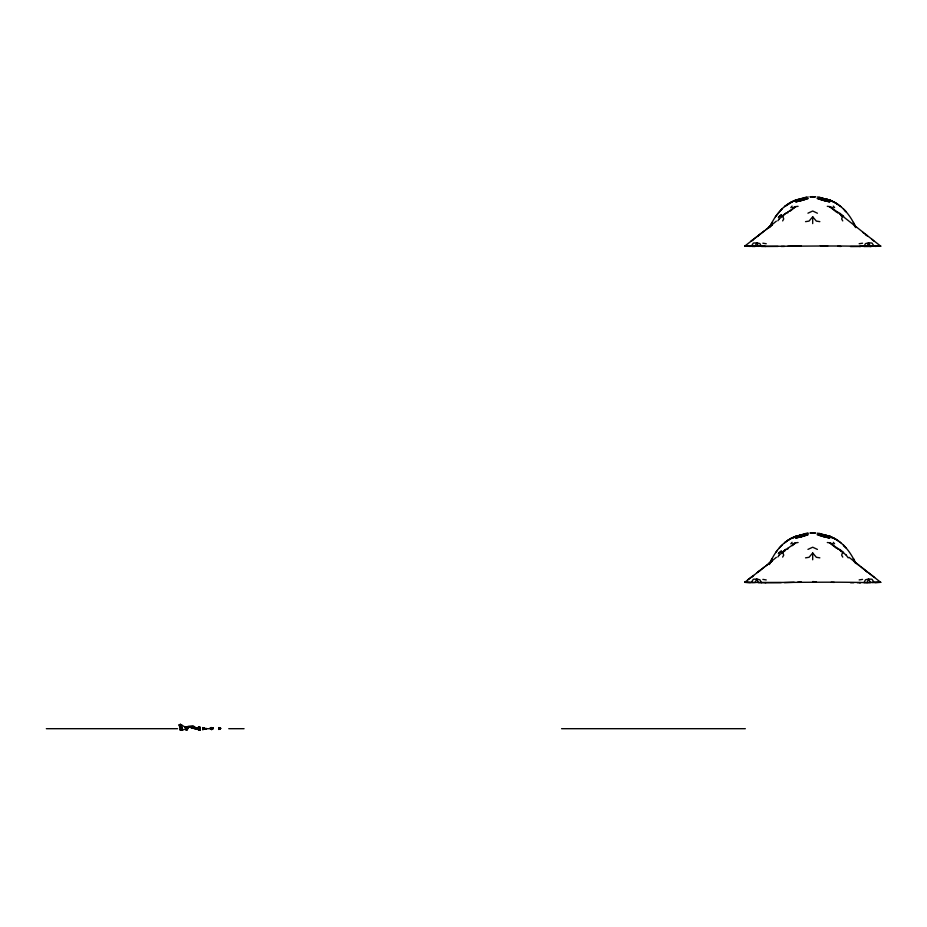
<?xml version="1.0" encoding="UTF-8"?>
<svg xmlns="http://www.w3.org/2000/svg" width="927" height="927" viewBox="0 0 927 927"><rect width="100%" height="100%" fill="white"/><g stroke="black" fill="none" stroke-linecap="round" stroke-linejoin="round"><path stroke-width="1.39" d="M211.205 728.865C214.554 726.177 211.738 730.708 211.669 727.591C210.8 728.471 214.253 727.962 211.715 728.946C210.696 729.039 213.616 727.637 212.156 727.973C212.607 730.024 213.905 726.93 211.82 728.379C213.824 729.167 210.603 726.351 211.356 728.773C214.716 729.132 210.765 726.05 212.48 728.692C211.796 728.135 211.252 728.24 211.623 729.781C211.344 727.73 211.634 726.942 211.785 728.877C212.712 729.943 212.445 726.409 211.599 728.993C210.985 726.977 214.763 728.657 211.947 728.552C211.194 730.569 213.222 728.367 211.507 727.556C213.361 729.723 212.468 726.919 211.75 728.552C212.816 728.402 211.982 727.544 213.291 728.402M812.689 559.781L812.701 553.002L809.028 557.301L805.54 557.845M812.689 223.592L812.701 216.802L809.028 221.101L805.54 221.646M198.598 729.781C198.575 722.62 198.146 733.581 199.085 727.846C197.3 726.339 202.48 730.847 198.054 728.692M182.237 728.332C178.992 725.157 183.071 729.282 180.869 730.036C183.488 729.004 179.676 723.605 181.321 729.873M212.167 729.294C210.672 727.058 214.404 728.935 211.982 727.857C210.626 728.402 213.72 727.962 212.712 728.796C212.909 727.336 210.614 728.981 212.7 728.495C213.558 727.324 210.07 728.193 212.538 727.962C211.333 728.831 213.013 727.579 211.738 728.552C212.237 725.771 212.376 730.812 212.665 727.904M180.278 729.086C182.839 730.696 177.3 729.016 181.437 727.092M199.687 727.255C200.336 728.587 199.317 730.557 198.702 728.263C198.181 728.054 201.738 727.637 199.444 727.452C196.281 728.24 201.947 727.521 198.482 727.417M220.614 728.24C217.845 728.332 219.803 727.452 220.267 728.379C218.714 728.703 218.494 726.872 220.51 728.61C219.259 726.571 219.85 729.422 218.76 729.468C220.719 729.514 219.838 726.664 218.946 728.668C221.368 729.306 219.259 726.594 219.56 728.344C220.429 729.468 221.136 727.695 219.467 727.857C218.911 731.241 218.158 727.498 219.293 727.834C218.459 729.92 219.85 727.289 220.707 728.402M220.267 728.379L218.76 728.286L220.487 728.158M200.197 729.016C197.103 727.011 200.441 728.668 200.22 729.364C197.463 728.726 200.081 730.14 199.572 727.336M200.139 730.128L198.239 727.44L200.139 730.128L199.375 729.132L200.197 728.124L198.784 727.313M812.689 196.756L815.459 196.848L809.931 196.848L812.689 196.617M200.105 727.301L199.768 728.031L198.332 727.822L200.012 727.313L198.332 727.95L200.07 730.07L199.247 727.255L198.332 728.124L198.969 729.398L192.619 726.838L188.865 727.359L182.051 730.383L181.078 728.877M198.563 729.572C201.147 725.528 199.235 732.075 200.186 729.178M220.058 728.784C219.745 726.455 218.088 730.499 219.908 728.703M211.785 729.282L211.344 727.614M200.058 727.637C197.439 730.267 199.143 727.231 200.047 728.309C200.22 729.503 198.378 726.895 199.942 728.101C197.706 726.641 199.259 731.102 199.131 727.336M211.97 729.178L211.634 727.625L212.341 728.773M212.943 728.622L212.04 727.799L211.344 728.912M200.174 728.912C198.969 727.707 200.047 728.981 198.598 727.278M212.862 728.193L211.565 727.649L211.333 728.946L212.353 727.892L211.344 727.822L212.862 728.379M218.899 728.448C218.343 727.359 220.255 728.518 220.267 728.193M181.588 729.92C181.773 726.397 181.762 731.693 181.321 727.718C179.224 726.038 183.048 727.765 181.553 729.92M203.627 728.726C203.488 726.872 203.778 729.491 202.746 728.912M181.194 729.966C180.719 728.529 180.22 726.247 181.078 727.301M181.02 727.174L180.278 727.266L181.171 727.15M199.386 728.993C196.339 728.089 200.869 729.955 199.247 727.255M211.518 728.923C211.796 727.127 213.627 728.576 211.194 728.68M219.375 728.842C220.765 726.629 219.27 730.256 218.969 728.17C219.479 727.371 220.962 729.097 218.76 727.568M181.147 729.062L181.889 728.135L181.066 727.985M200.07 727.834C199.768 728.784 197.949 728.448 200.29 728.402M211.205 728.448C212.943 728.321 212.781 728.309 211.704 727.973C214.716 728.043 210.035 729.039 212.862 727.985M200.186 728.286C197.718 728.008 200.591 730.766 199.456 728.043C199.062 728.993 200.719 727.741 199.178 728.425C197.706 728.205 201.912 728.529 198.332 728.24M180.278 730.291C181.611 729.329 179.734 730.152 181.089 729.595C182.584 729.213 180.626 727.498 182.155 728.413M187.358 727.857C189.015 728.471 183.372 726.247 188.494 726.93M195.377 728.692C202.503 728.819 197.694 727.475 199.641 728.912M199.479 728.39L198.332 727.568L199.757 728.39L197.671 728.692L198.714 728.946L199.826 727.289M212.7 728.796C211.333 727.463 213.268 728.379 211.507 728.448M198.193 728.448L199.154 728.9L198.702 727.556L199.05 729.097L200.174 729.688L192.04 727.452M208.135 728.692C211.24 729.028 212.839 728.089 212.55 728.147M181.785 728.703L181.576 729.792L181.97 728.529M198.227 727.313L199.398 728.286L198.76 729.178C201.31 726.722 197.15 729.086 199.699 728.796M199.641 729.688L200.116 730.024M199.409 728.784L199.595 727.973L198.818 728.379M211.854 728.726C212.746 726.71 211.055 729.514 212.77 727.927M219.073 727.591C220.128 729.479 218.946 726.687 218.934 728.309C220.626 727.371 220.29 728.981 219.247 728.379M212.851 728.738C211.426 728.263 212.967 727.255 211.97 728.842M199.641 729.607L200.012 729.723M212.503 728.008C210.997 728.796 212.213 726.548 212.19 728.715M181.599 729.676L181.738 727.591M199.085 727.846L199.363 728.576M200.093 728.993L200.22 729.572M180.487 729.004C180.777 730.916 181.402 728.935 180.498 729.619M213.071 728.332L212.77 728.112M180.892 728.645L180.672 730.059M199.375 728.031L198.274 727.533L198.946 728.842M186.594 728.645L185.979 730.291L185.991 727.15M218.61 728.448L219.572 729.294M181.437 728.158L181.588 727.127M212.341 727.938C211.032 727.336 212.237 728.912 212.016 727.811M212.237 728.112L211.634 727.625M199.49 728.703L199.224 727.869M837.614 212.943L837.741 212.202L829.63 206.605L827.301 206.327M837.614 549.143L837.741 548.39L829.63 542.793L827.301 542.527M211.877 727.799L211.507 728.066M219.548 729.074L219.259 728.205L218.621 728.865M211.541 727.846L211.901 728.216M187.335 728.043L187.486 727.371M837.741 212.202L842.631 216.13L841.658 218.946L842.736 220.916M837.741 548.39L842.631 552.318L841.658 555.146L842.736 557.104M203.952 728.008L204.23 728.599M199.34 729.259L199.711 729.028M210.209 727.591L210.591 728.205M204.357 728.101C204.682 729.653 203.627 726.675 202.746 729.039M198.992 729.062L199.792 729.804M199.293 728.692L198.332 728.796M180.719 729.584C180.603 729.931 181.182 730.499 180.904 729.028M186.617 730.07L186.733 729.306M200.081 729.526L199.514 729.178M181.634 729.004L180.278 729.827M206.941 728.668L204.994 728.749L206.13 728.529C203.303 728.749 206.628 728.773 206.13 728.529L206.709 728.807M180.939 727.834L180.997 729.19M186.64 727.834L186.698 729.422M187.463 727.486L186.767 727.985M769.317 564.566C774.474 551.727 784.323 539.097 798.298 535.655L790.893 538.413L784.578 542.77L785.992 541.635M205.504 728.599L206.292 728.773L204.809 728.692L206.802 728.692L204.624 728.692M199.375 728.437L198.297 727.718L199.143 728.019M220.07 728.309L218.76 727.637L219.421 728.367M206.188 728.552L206.594 728.692M769.595 227.625C774.868 215.11 784.566 202.816 798.298 199.467L790.893 202.213L784.578 206.582L794.52 200.499L804.416 198.32L802.272 198.818M769.595 563.825L772.017 558.61M765.945 229.618L772.145 224.89L744.74 246.13C785.412 246.709 826.247 245.354 867.023 246.431L868.518 242.862L872.006 243.036L873.964 246.049L880.65 246.118L842.631 216.13M765.945 565.818L772.145 561.078L744.74 582.318C785.412 582.909 826.247 581.542 867.023 582.631L868.518 579.051L872.006 579.224L873.964 582.237L880.65 582.307L849.039 557.336M186.744 727.185L186.628 729.19M769.816 563.465L770.731 561.31M770.951 224.577L770.279 226.014L772.017 222.422M202.746 727.568L202.746 729.862L204.705 728.402M198.888 727.44L199.027 728.205M218.969 727.649L220.023 727.996M782.655 220.916L783.721 218.946L782.747 216.13L784.648 214.288L795.748 206.605L798.089 206.339M782.655 557.104L783.721 555.134L782.747 552.33L784.648 550.476L795.748 542.793L798.089 542.527M754.868 582.735L756.861 579.062L759.931 579.804L761.426 582.677L781.218 582.654M180.684 729.873L180.278 729.966M199.259 729.062L200.22 729.364M784.427 551.495L785.806 549.329L781.739 552.48M763.778 246.258L764.404 246.153L744.74 246.118L751.426 246.049L753.373 243.036L756.861 242.874L759.931 243.604L761.426 246.489L778.043 246.42M751.426 582.237L753.373 579.224L756.861 579.062L758.367 582.631L761.426 582.677M198.529 727.95L199.085 728.112L198.413 727.904M219.108 727.672L219.259 728.205M775.401 216.791L781.924 209.027L780.592 210.417M775.899 552.295L777.324 550.348M777.846 220.788L779.213 218.981M777.846 556.976L779.213 555.169M181.228 729.688L180.429 729.479M790.801 543.825L792.087 542.295M790.801 207.636L792.087 206.107M187.938 728.332L186.906 729.885M218.957 728.274L219.27 727.822M779.259 548.019L781.924 545.215M781.125 214.925L778.321 217.393L781.345 214.89M781.125 551.113L778.321 553.593L781.345 551.078M771.809 224.879L768.889 227.242L776.351 221.136M751.554 241.02L753.57 239.305L750.766 241.344M751.554 577.208L753.57 575.493L748.054 579.572M764.474 230.753L758.008 235.864M764.474 566.942L758.008 572.052M793.083 208.784L795.748 206.605L792.411 207.81M792.191 545.69L795.748 542.793L792.411 543.998M776.351 557.324L768.889 563.442L771.055 561.866M200.058 729.213L199.479 729.375M790.001 211.24L792.191 209.502M781.739 216.292L785.806 213.14M754.335 238.621L760.105 234.264M778.935 219.039L782.747 216.13M778.935 555.227L782.747 552.33M181.24 729.816L181.171 729.236M757.255 572.573L760.105 570.453M187.59 728.518L187.3 729.92M787.614 540.418L794.52 536.687L803.292 534.705M204.253 728.738L203.314 728.101L204.021 728.077M807.938 213.187L812.712 211.02L817.417 213.222M206.072 728.819L206.802 728.692M807.938 549.387L812.712 547.22L817.417 549.41M791.67 538.471L794.59 537.301M804.416 534.52L808.228 533.152L796.084 536.281L802.272 535.018M795.679 538.147L808.286 534.705M808.286 198.517L795.679 201.947L807.046 198.946M797.602 535.933L806.42 533.292M796.108 538.008L807.058 535.134M879.271 246.084L880.65 246.118L860.974 246.153L862.516 246.339M880.65 246.118L875.053 246.408M879.271 582.283L880.65 582.318L871.786 582.631M880.65 582.307L875.053 582.608M806.432 197.115L796.084 200.093L808.228 196.976M800.661 200.765L803.894 199.896M800.661 536.953L803.894 536.084M796.084 536.281L799.595 535.644M859.155 243.72L862.539 243.222M859.155 579.92L862.539 579.41M870.511 246.547L873.964 246.049L863.964 246.489L865.459 243.616L868.518 242.862L870.511 246.547L867.023 246.431M873.964 582.237L863.964 582.677L865.459 579.804L868.518 579.051L870.511 582.735L867.023 582.631M753.593 582.631L744.74 582.318L746.108 582.283M750.325 246.408L744.74 246.13M750.325 582.608L744.74 582.318M859.491 246.443L860.407 246.431M859.456 582.643L860.407 582.62M764.984 246.431L765.551 246.455M189.641 727.127L192.005 727.011M801.345 245.794L787.73 246.292M797.672 582.156L801.345 581.982M180.441 727.556L178.633 724.949L180.348 724.404L186.014 727.533L185.006 727.521L186.536 727.452M784.416 582.62L794.184 582.283M186.014 727.463L188.181 726.328L192.967 725.783L196.617 728.17L194.253 727.788M188.065 727.139L193.14 727.533M850.534 246.57L860.685 246.478M850.534 582.77L853.779 582.712M781.218 246.466L784.416 246.431M751.959 246.443L753.593 246.443M46.35 728.692L177.544 728.692M181.495 728.692L182.48 728.692M228.749 728.692L244.056 728.692M561.577 728.692L745.331 728.692M857.243 582.666L860.685 582.666M765.934 582.643L764.984 582.62M820.337 245.678L827.718 245.968M831.195 582.283L834.288 582.388M837.66 246.292L840.974 246.431M812.689 581.565L816.42 581.832M817.15 196.976L829.306 200.093L825.783 199.444M817.15 533.152L829.306 536.281L823.106 535.018M751.426 246.049L754.868 246.547L756.861 242.874L758.367 246.431M819.85 221.646L816.363 221.113L812.701 216.802M819.85 557.834L816.363 557.301L812.701 553.002M190.788 727.266L193.106 727.625M762.851 243.198L766.235 243.731M762.851 579.398L766.235 579.931M822.087 534.705C837.544 536.049 849.097 548.796 855.111 562.202L853.361 558.61L854.439 560.765M820.974 198.32L823.118 198.818L820.974 198.32C837.487 199.421 849.885 213.129 855.783 227.625L854.659 225.122L855.575 227.277M825.783 535.644L829.306 536.281L818.958 533.292M191.124 727.695L193.337 728.101M191.124 727.741L198.227 729.097M827.776 199.745L829.306 200.093M818.332 535.134L829.711 538.147M818.332 198.946L829.711 201.947L817.104 198.517M829.283 538.008L817.104 534.705M821.496 536.084L824.717 536.953M821.496 199.896L824.717 200.765M818.958 197.115L823.709 198.517M190.209 727.104L191.796 727.568M832.967 207.81L829.63 206.605L832.307 208.784M832.967 543.998L829.63 542.793L836.478 548.309M830.801 537.301L833.721 538.471M837.776 204.23L830.859 200.499L827.081 199.467L834.497 202.225L840.812 206.582M837.776 540.418L830.859 536.687L827.081 535.655L834.497 538.413L840.812 542.77M854.323 225.678L856.49 227.242M854.323 561.866L859.433 565.818M874.624 577.533L868.135 572.573M865.273 234.264L867.382 235.864L865.482 234.404M842.631 552.318L846.444 555.238M865.482 570.592L867.382 572.052L860.905 566.942M843.651 216.258L839.595 213.129L841.658 216.373M843.651 552.457L839.595 549.329L840.974 551.484M862.608 232.213L863.651 233.036M833.188 209.502L836.478 212.109M871.82 239.305L873.837 241.02M844.798 546.617L843.466 545.215L846.119 548.019M843.466 209.027L846.119 211.831L844.798 210.417M833.315 206.118L834.59 207.636M833.315 542.307L834.59 543.825M846.177 555.157L848.228 557.892M181.715 726.78L180.348 724.404L182.098 725.563L180.348 724.404L181.02 725.644M853.361 222.422L855.111 226.014M854.659 561.31L855.575 563.465M787.637 212.202L787.776 212.955M787.637 548.39L787.776 549.143M812.689 532.793L809.931 533.025L815.459 533.025L812.689 532.793M199.896 729.955L192.329 727.985L199.896 729.955M829.827 536.351L827.081 535.655L830.859 536.687L829.827 536.351M829.827 200.162L827.081 199.467L830.859 200.499L829.816 200.174"/></g></svg>
